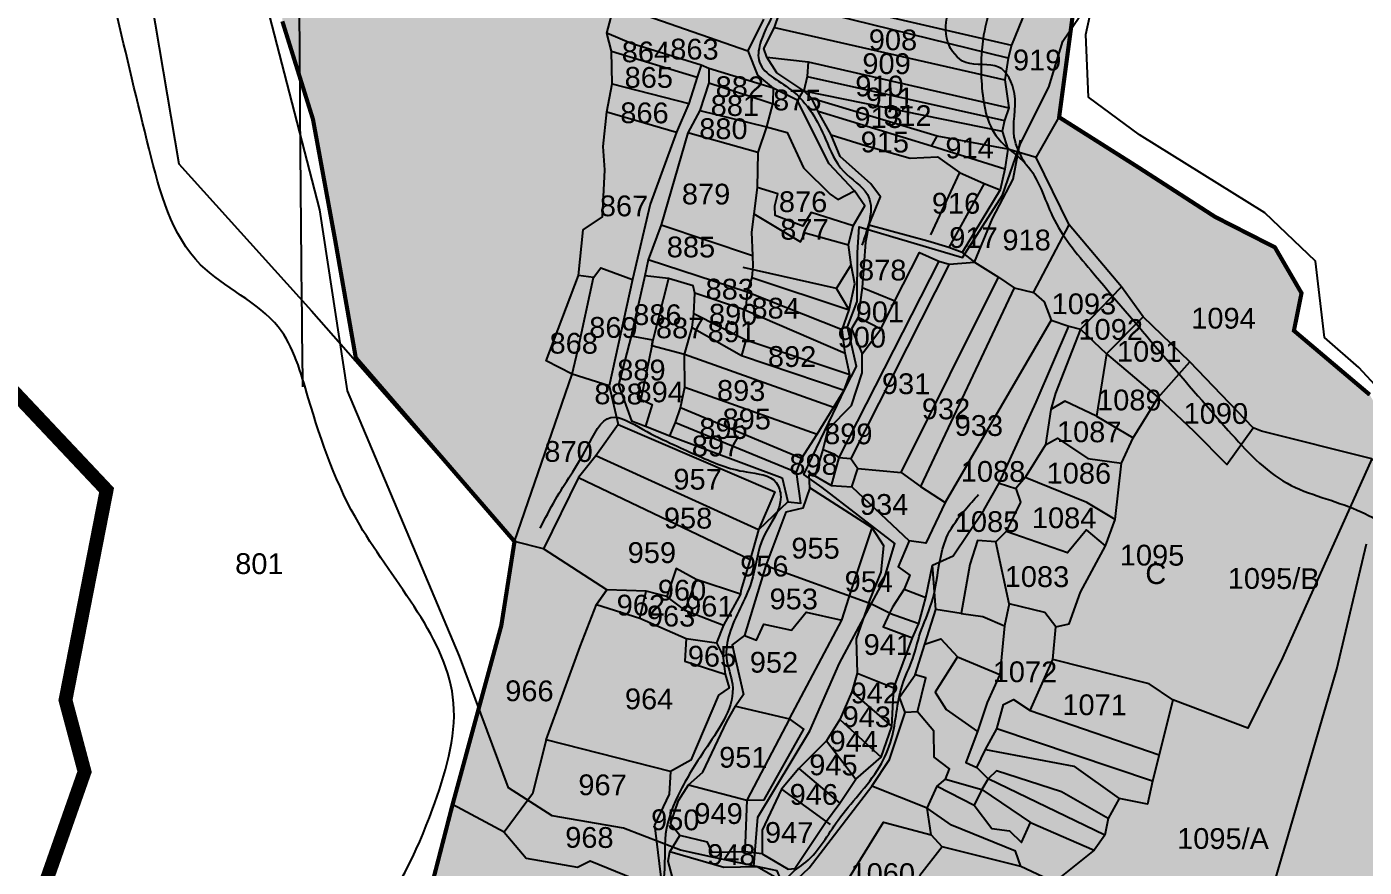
# Model space of a CAD drawing. Header units: inches. Extents: x 177544 to 239871, y 1610424 to 1630335.
# Drawn here: x 180436 to 181402, y 1617728 to 1618335 of the extents above; entities that cross this region are included whole.
import ezdxf
from ezdxf.enums import TextEntityAlignment as Align

# ---------------------------------------------------------------- set-up
doc = ezdxf.new("R2010")
doc.units = ezdxf.units.IN
doc.header["$MEASUREMENT"] = 0
doc.linetypes.add('DASHED2', pattern=[0.375, 0.25, -0.125])
for name, color, linetype in [('HILLS', 3, 'Continuous'), ('PLOT', 7, 'Continuous'), ('PLOT NO', 7, 'Continuous'), ('PLOTS NO', 7, 'Continuous'), ('ROAD', 1, 'Continuous'), ('STREAM', 4, 'Continuous'), ('VILLAGE BOUNDRY', 5, 'Continuous'), ('wua1', 3, 'Continuous')]:
    doc.layers.add(name, color=color, linetype=linetype)
doc.styles.get("Standard").update_dxf_attribs({"font": 'arial.ttf'})

msp = doc.modelspace()

# ---------------------------------------------------------------- hatches: boundary and pattern name
at = {"layer": 'PLOTS NO', "true_color": 0xcd6928}
h = msp.add_hatch(dxfattribs=at)
h.set_pattern_fill('ANSI31', color=32)
h.set_pattern_definition([(45, (0, 0), (-0.088388347648, 0.088388347648), [])])
h.paths.add_polyline_path([(180567.15, 1616489.69), (180543.44, 1616499.21), (180501.19, 1616529.76), (180454.1, 1616552.67), (180400.48, 1616591.37), (180293.39, 1616654.91), (180149, 1616707), (180137.36, 1616784.44), (180286.25, 1616896.87), (180299.64, 1616942.34), (180306.28, 1616950.24), (180425.91, 1617049.25), (180471.14, 1617092.89), (180451.17, 1617105.97), (180441.19, 1617140.66), (180484.66, 1617214.86), (180490.68, 1617222.67), (180492.98, 1617229.06), (180494.05, 1617238.54), (180498.23, 1617249.74), (180498.93, 1617268.51), (180505.21, 1617289.11), (180507.74, 1617303.54), (180502.3, 1617331.57), (180539.44, 1617379.07), (180578.97, 1617445.91), (180609.92, 1617492.4), (180620.9, 1617500.4), (180630.04, 1617515.22), (180639.16, 1617522.81), (180642.92, 1617531.77), (180651.45, 1617547.2), (180657.89, 1617557.7), (180671.24, 1617591.47), (180649.8, 1617600.22), (180656.21, 1617627.52), (180679.26, 1617632.36), (180696.15, 1617691.66), (180728.66, 1617716.14), (180743.36, 1617773.11), (180778.54, 1617902.16), (180788.07, 1617962.91), (180673.42, 1618095.47), (180658.39, 1618181.18), (180642.47, 1618267.76), (180620.37, 1618338.45), (180615.07, 1618435.63), (180607.99, 1618618.53), (180599.16, 1618818.83), (180572.63, 1618946.94), (180506.32, 1619055.62), (180509.52, 1619136.65), (180782.78, 1618988.89), (180809.06, 1618937.1), (180890.94, 1618835.15), (180997.39, 1618768.92), (181053.22, 1618724.08), (181115.45, 1618663.01), (181124.8, 1618645.94), (181179.42, 1618625.64), (181211.39, 1618604.15), (181228.03, 1618540.24), (181223.52, 1618467.1), (181200.48, 1618375.37), (181192.99, 1618355.23), (181181.51, 1618269.22), (181238.29, 1618233.31), (181294.18, 1618197.26), (181337.36, 1618175.27), (181356.6, 1618142.25), (181351.13, 1618115.1), (181405.83, 1618068.9), (181430.38, 1618025.98), (181489.11, 1617963.88), (181501.38, 1617940.36), (181579, 1617875.4), (181586.45, 1617884.43), (181738.4, 1617825.57), (181737.09, 1617807.87), (181759.37, 1617812.72), (181888.92, 1617750.85), (181897.58, 1617751.22), (181904.97, 1617743.37), (181885.07, 1617714.63), (181880.27, 1617700.29), (181866.73, 1617658.76), (181848.15, 1617604.41), (181838.82, 1617584.25), (181806.73, 1617512.73), (181762.78, 1617534.09), (181730.08, 1617547.1), (181713.24, 1617546.52), (181689.87, 1617519.29), (181671.33, 1617492.32), (181664.32, 1617465.31), (181661.25, 1617452.68), (181659.65, 1617443.94), (181654.43, 1617428.25), (181642.45, 1617381.96), (181631.85, 1617388.46), (181588.48, 1617381.51), (181561.67, 1617373.82), (181538.23, 1617370.42), (181515.39, 1617365.9), (181504.48, 1617364.46), (181499.88, 1617358.57), (181487.49, 1617356.06), (181473.09, 1617355.85), (181455.06, 1617358.07), (181448.2, 1617357.3), (181439.18, 1617356.79), (181427.86, 1617354.02), (181414.25, 1617350.44), (181405.5, 1617350.61), (181394.45, 1617346.75), (181387.71, 1617345.03), (181375.89, 1617343.49), (181363.99, 1617340.94), (181346.19, 1617338.44), (181339.1, 1617335.04), (181330.12, 1617340.44), (181313.62, 1617344.14), (181301.87, 1617352.76), (181293.75, 1617359.86), (181283.45, 1617356.05), (181275.07, 1617352.01), (181254.05, 1617349.74), (181239.47, 1617348.73), (181216.71, 1617340.25), (181199.75, 1617333.47), (181193.78, 1617341.84), (181195.59, 1617375.35), (181193.31, 1617390.5), (181197.88, 1617413.59), (181188.48, 1617417.24), (181178.52, 1617430.08), (181151.23, 1617447.26), (181137.63, 1617451.05), (181113.7, 1617457.72), (181085.33, 1617470.26), (181047.28, 1617467.88), (181035.63, 1617459.52), (181020.99, 1617467.72), (181008.16, 1617463.77), (180992.26, 1617450.8), (180974.28, 1617444.51), (180947.46, 1617432.87), (180935.68, 1617422.65), (180919.78, 1617416.27), (180899.1, 1617391.08), (180887.62, 1617387.73), (180868.53, 1617376.6), (180841.75, 1617347.97), (180774.24, 1617318.04), (180754.59, 1617307.93), (180707.84, 1617272.25), (180700.7, 1617270.39), (180697.93, 1617260.33), (180681.9, 1617241.94), (180678.7, 1617229.37), (180667.88, 1617205.78), (180665.19, 1617164.05), (180602.85, 1617121.21), (180594.41, 1617112.64), (180591.46, 1617108.67), (180589.74, 1617100.29), (180586.98, 1617091.7), (180587.15, 1617082.68), (180599.03, 1617051.51), (180603.96, 1617041.17), (180613.21, 1617024.7), (180617.49, 1617014.79), (180619.93, 1617009.14), (180624.66, 1616972.92), (180631.63, 1616949.13), (180645.12, 1616923.9), (180643.02, 1616897.4), (180663.45, 1616869.91), (180685.11, 1616850.61), (180702.29, 1616835.31), (180738.16, 1616809.2), (180779.52, 1616771.47), (180761.1, 1616726.61), (180718.62, 1616664.47), (180708.8, 1616645.78), (180676.73, 1616623.44), (180640.86, 1616593.75), (180631.52, 1616570.32), (180617.09, 1616547.49)])

# ---------------------------------------------------------------- linework, layer by layer
at = {"layer": 'HILLS'}
msp.add_lwpolyline([(181923.97, 1617750.46), (181834.28, 1617796), (181690.05, 1617861.6), (181599.74, 1617895.03), (181549.1, 1617918.38), (181527.66, 1617936.65), (181456.68, 1618024.89), (181397.93, 1618088.5), (181373.2, 1618110.09), (181366.81, 1618165.22), (181330, 1618200.08), (181239.62, 1618256.49), (181202.78, 1618283.64), (181200.76, 1618328.83), (181247.39, 1618541.9), (181230.53, 1618601.38), (181199.21, 1618630.16), (181147.46, 1618650.75), (181110.12, 1618692.78), (181027.69, 1618763.65), (180920.29, 1618833.23), (180860.99, 1618897.39)], dxfattribs=at)
at = {"layer": 'PLOT'}
for points in [[(180460.03, 1618941.4), (180452.06, 1618817.47), (180503.01, 1618487.85), (180545.48, 1618235.61), (180641.34, 1618129.39), (180788.07, 1617962.91), (180778.54, 1617902.16), (180743.36, 1617773.11), (180728.66, 1617716.14), (180696.15, 1617691.66), (180679.26, 1617632.36), (180656.21, 1617627.52), (180649.8, 1617600.22), (180671.24, 1617591.47), (180657.89, 1617557.7), (180651.45, 1617547.2), (180642.92, 1617531.77), (180639.16, 1617522.81), (180630.04, 1617515.22), (180620.9, 1617500.4), (180609.92, 1617492.4), (180578.97, 1617445.91), (180539.44, 1617379.07), (180502.3, 1617331.57)], [(180809.06, 1618937.1), (180890.94, 1618835.15), (180997.39, 1618768.92), (181053.22, 1618724.08), (181115.45, 1618663.01), (181124.8, 1618645.94), (181179.42, 1618625.64), (181211.39, 1618604.15), (181228.03, 1618540.24), (181223.52, 1618467.1), (181200.48, 1618375.37), (181192.99, 1618355.23), (181181.51, 1618269.22), (181238.29, 1618233.31), (181294.18, 1618197.26), (181337.36, 1618175.27), (181356.6, 1618142.25), (181351.13, 1618115.1), (181405.83, 1618068.9)], [(180788.07, 1617962.91), (180829.79, 1618083.78), (180810.86, 1618093.33), (180834.28, 1618154.89), (180837.58, 1618187.87), (180851.67, 1618197.29), (180853.21, 1618231.32), (180852.22, 1618248.17), (180854.78, 1618273.08), (180858.73, 1618293.42), (180858.12, 1618316.94), (180854.66, 1618329.93), (180860.38, 1618350.59), (180867.5, 1618373.02), (180874.25, 1618392.99), (180875.39, 1618414.75), (180884.27, 1618437.53), (180893.48, 1618456.79), (180897.38, 1618466.25), (180910.39, 1618470.41), (180915.66, 1618470.04), (180452.06, 1618817.47)], [(181156.67, 1618445.61), (181153.69, 1618412.89), (181147.76, 1618395.92), (181145.47, 1618380.89), (181145.47, 1618380.89), (181152.38, 1618364.71), (181155.07, 1618340.75), (181147.06, 1618321.34), (181144.72, 1618311.9), (181142.34, 1618296.1), (181145.18, 1618276.02), (181142.16, 1618266.78), (181140.25, 1618259.18), (181144.39, 1618246.04), (181142.34, 1618231.78), (181138.94, 1618216.78), (181111.56, 1618171.45), (181120.29, 1618164.63), (181137.75, 1618153.85), (181148.98, 1618145.94), (181163.09, 1618142.67), (181188.77, 1618191.53)], [(180986.48, 1618358.42), (181147.06, 1618321.34)], [(180860.38, 1618350.59), (180956.73, 1618317.22)], [(181144.72, 1618311.9), (180989.74, 1618349.96), (180988.04, 1618343.28), (180979.37, 1618343.93)], [(180968.03, 1618340.01), (180956.73, 1618317.22), (180963.64, 1618299.65), (180974.96, 1618290.29), (180974.77, 1618279.53), (180970.19, 1618262.24), (180963.85, 1618243.86), (180963.46, 1618218.41), (180960.91, 1618199.51), (180959.25, 1618186.33), (180959.91, 1618169.31), (180960.17, 1618161.75), (180959.56, 1618153.46), (180956.17, 1618143), (180954.95, 1618129.92), (180918.31, 1618142.14), (180917.03, 1618147.38), (180899.29, 1618152.69), (180882.27, 1618154.79), (180872.4, 1618111.2), (180863.19, 1618075.97), (180872.58, 1618050.08), (180882.66, 1618046.24), (180900.17, 1618039.16), (180981.36, 1618008.97), (180985.53, 1617991.57), (180964.41, 1617971.28), (180958.33, 1617949.84), (180951.65, 1617927.59), (180951.35, 1617924.82), (180938.98, 1617902.52), (180934.1, 1617889.83), (180938.45, 1617880.47), (180940.3, 1617867.09), (180943.18, 1617857.29), (180935.42, 1617851.92), (180915.34, 1617804.92), (180900.69, 1617796.95), (180810.95, 1617819.79), (180835.49, 1617887.05), (180847.3, 1617917.37), (180854.83, 1617928.09), (180809.08, 1617957.61), (180788.07, 1617962.91)], [(181111.56, 1618171.45), (181101.71, 1618175.06), (181086.63, 1618179.79), (181044.05, 1618191.18), (181052.55, 1618211.84), (181045.38, 1618221.19), (181023.23, 1618240.93), (181016.88, 1618256.54), (181007.33, 1618273.24), (181002.88, 1618282.65), (180997.13, 1618288.23), (180977.48, 1618301.23), (180970.26, 1618312.57), (180968.15, 1618318.77), (180975.91, 1618333.9), (180979.37, 1618343.93)], [(180974.96, 1618290.29), (180928.5, 1618304.31), (180922.94, 1618306.7), (180872.33, 1618322.49), (180854.66, 1618329.93)], [(180975.91, 1618333.9), (181142.34, 1618296.1)], [(180858.12, 1618316.94), (180919.98, 1618298.23)], [(180970.26, 1618312.57), (181000.29, 1618309.21), (181145.18, 1618276.02)], [(181000.29, 1618309.21), (180999.57, 1618298.51), (180997.13, 1618288.23)], [(180922.94, 1618306.7), (180919.98, 1618298.23), (180913.92, 1618279.19), (180905.06, 1618258.44), (180886.01, 1618206.55), (180873.32, 1618152.1), (180856.53, 1618075.2), (180862.88, 1618047.37), (180846.76, 1618024.65), (180834.23, 1618009.13), (180809.08, 1617957.61)], [(180928.5, 1618304.31), (180928.49, 1618294.14), (180921.95, 1618274.14), (180913.2, 1618257.94), (180894, 1618191.62), (180884.55, 1618166.3), (180882.27, 1618154.79)], [(180858.73, 1618293.42), (180913.92, 1618279.19)], [(180928.49, 1618294.14), (180979.43, 1618277.36)], [(180985.53, 1617991.57), (180994.92, 1617990.52), (180991.82, 1618012.86), (180995.48, 1618022.93), (181006.68, 1618040.29), (181018.42, 1618059.7), (181026.14, 1618072.08), (181030.42, 1618083.27), (181026.85, 1618098.81), (181024.85, 1618115.63), (181029.74, 1618130.09), (181033.82, 1618149.02), (181031.26, 1618162.68), (181029.38, 1618177.16), (181032.75, 1618190.8), (181041.09, 1618205.19), (181033.68, 1618215.97), (181015.41, 1618235.62), (180992.35, 1618281.63), (180974.96, 1618290.29)], [(180999.57, 1618298.51), (181142.16, 1618266.78)], [(180997.13, 1618288.23), (181140.25, 1618259.18)], [(181164.94, 1618240.15), (181144.39, 1618246.04), (181093.47, 1618255.56), (181002.88, 1618282.65)], [(180854.78, 1618273.08), (180905.06, 1618258.44)], [(180921.95, 1618274.14), (180970.19, 1618262.24), (180985.07, 1618258.17), (180996.75, 1618232.56), (181016.2, 1618213.64), (181021.57, 1618209.92), (181033.68, 1618215.97)], [(181142.34, 1618231.78), (181089.42, 1618248.21), (181007.33, 1618273.24)], [(181419.88, 1618013.7), (181407.4, 1618022.65), (181327.74, 1618042.54), (181321.7, 1618045.04), (181275.92, 1618092.53), (181242.13, 1618125.02), (181226.53, 1618146.81), (181188.77, 1618191.53), (181164.94, 1618240.15), (181181.51, 1618269.22)], [(180963.85, 1618243.86), (180913.2, 1618257.94)], [(181016.88, 1618256.54), (181042.27, 1618248.52), (181073.88, 1618239.64), (181093.74, 1618240.57), (181109.52, 1618229.41), (181127.33, 1618221.26), (181138.94, 1618216.78)], [(181089.42, 1618248.21), (181093.47, 1618255.56)], [(181120.29, 1618164.63), (181133.29, 1618196.01), (181148.22, 1618224.54), (181153.72, 1618252.78)], [(181109.52, 1618229.41), (181088.47, 1618184.42)], [(181032.75, 1618190.8), (181002.35, 1618200.5), (180996.39, 1618190.66), (180976.28, 1618198.37), (180976.18, 1618205.21), (180978.32, 1618214.01), (180963.46, 1618218.41)], [(181127.33, 1618221.26), (181101.71, 1618175.06)], [(180960.91, 1618199.51), (180994.66, 1618179.34), (180994.66, 1618179.34), (180997.95, 1618185.79), (181029.38, 1618177.16)], [(180894, 1618191.62), (180959.91, 1618169.31)], [(181044.05, 1618191.18), (181041.74, 1618179.04), (181039.33, 1618146.2), (181036.27, 1618124.54), (181031.44, 1618116.35), (181039.15, 1618098.41)], [(181024.85, 1618115.63), (180956.17, 1618143), (180884.55, 1618166.3)], [(181001.4, 1618001.62), (181000.88, 1618011.06), (181005.21, 1618010.13), (181011, 1618029.27), (181014.71, 1618044.09), (181031.45, 1618061.13), (181039.32, 1618084.72), (181039.15, 1618098.41), (181052.69, 1618116.15), (181062.82, 1618136.65), (181080.54, 1618171.48), (181094.68, 1618165.26), (181101.98, 1618163.18), (181120.29, 1618164.63)], [(181094.68, 1618165.26), (181022.35, 1618023.64)], [(180856.53, 1618075.2), (180829.79, 1618083.78), (180833.93, 1618100.93), (180845.06, 1618153.39), (180850.43, 1618160.49), (180873.32, 1618152.1)], [(180845.06, 1618153.39), (180834.28, 1618154.89)], [(181020.76, 1618145.53), (180953.35, 1618160.78)], [(181029.74, 1618130.09), (181020.76, 1618145.53), (181031.26, 1618162.68)], [(181101.98, 1618163.18), (181031.13, 1618022.89)], [(181067.37, 1618012.67), (181137.75, 1618153.85)], [(180899.29, 1618152.69), (180887.89, 1618108.33), (180887.16, 1618104.23), (180879.22, 1618065.43), (180887.41, 1618061.72), (180882.66, 1618046.24)], [(180959.56, 1618153.46), (181029.74, 1618130.09)], [(181039.33, 1618146.2), (181062.82, 1618136.65)], [(181148.98, 1618145.94), (181081.29, 1618002.55)], [(181163.09, 1618142.67), (181170.75, 1618135.82), (181175.7, 1618122.77), (181188.55, 1618118.43), (181196.94, 1618116.25), (181226.53, 1618146.81)], [(180900.17, 1618039.16), (180904.49, 1618048.92), (180908.08, 1618059.51), (180911.11, 1618074.35), (180910.78, 1618097.84), (180916.39, 1618117.43), (180917.56, 1618127.19), (180918.31, 1618142.14)], [(181030.42, 1618083.27), (180955.28, 1618108.34), (180917.56, 1618127.19)], [(180954.95, 1618129.92), (181026.85, 1618098.81)], [(181242.13, 1618125.02), (181215.84, 1618098.42), (181208.41, 1618053.48), (181234.92, 1618037.81)], [(180916.39, 1618117.43), (180952.03, 1618097.11), (181026.14, 1618072.08)], [(180966.91, 1617737.32), (180985.73, 1617726.37), (180990.67, 1617726.78), (181012.73, 1617759.91), (181023.09, 1617774.08), (181034.63, 1617791.3), (181052.86, 1617807.09), (181060.64, 1617829.25), (181062.21, 1617857.17), (181075.58, 1617893.45), (181080.12, 1617903.59), (181085.28, 1617922.42), (181090.02, 1617945.76), (181105, 1617952.51), (181127.07, 1617985.44), (181138.18, 1618005.13), (181164.91, 1618063.59), (181188.55, 1618118.43)], [(181052.69, 1618116.15), (181036.27, 1618124.54)], [(181196.94, 1618116.25), (181178.79, 1618070.08), (181175.6, 1618058.3), (181171.61, 1618032.77), (181156.87, 1618009.08), (181150.11, 1618001.04), (181153.52, 1617991.23), (181143.27, 1617970.21), (181135.76, 1617962.77), (181122.61, 1617963.57), (181117.01, 1617946.27), (181110.76, 1617910.8), (181092.53, 1617913.91)], [(181175.7, 1618122.77), (181099.1, 1617990.97)], [(181196.94, 1618116.25), (181215.84, 1618098.42), (181253.06, 1618066.85), (181278.73, 1618042.59), (181302.58, 1618018.39), (181321.7, 1618045.04)], [(181018.42, 1618059.7), (180910.78, 1618097.84), (180887.16, 1618104.23), (180887.89, 1618108.33), (180872.4, 1618111.2)], [(180955.28, 1618108.34), (180952.03, 1618097.11)], [(181179.19, 1617901.3), (181188.77, 1617903.39), (181196.89, 1617926.36), (181215.12, 1617959.69), (181222.07, 1617978.66), (181226.59, 1618019.38), (181234.92, 1618037.81), (181253.06, 1618066.85), (181275.92, 1618092.53)], [(180911.11, 1618074.35), (181006.68, 1618040.29)], [(180995.48, 1618022.93), (180908.08, 1618059.51)], [(181208.41, 1618053.48), (181185.55, 1618064.33), (181175.6, 1618058.3)], [(180904.49, 1618048.92), (180991.82, 1618012.86)], [(180862.88, 1618047.37), (180976.19, 1617998.86), (180964.41, 1617971.28), (180846.76, 1618024.65)], [(181011, 1618029.27), (181018.76, 1618026.1), (181022.35, 1618023.64), (181031.13, 1618022.89), (181035.99, 1618015.53), (181067.37, 1618012.67), (181081.29, 1618002.55), (181099.1, 1617990.97), (181085.26, 1617961.67), (181073.06, 1617963.33), (181065.15, 1617944.5), (181073.65, 1617938.48), (181069.46, 1617928.37), (181061.12, 1617915.52), (181059.03, 1617911.16), (181044.09, 1617918.58), (181034.78, 1617892.69), (181035.69, 1617867.89), (181031.86, 1617854.38), (181023.07, 1617834.4), (181013.56, 1617818.99), (180993.59, 1617798.91), (180980.9, 1617784.16), (180966.98, 1617754.58), (180966.91, 1617737.32), (180954.57, 1617738.82), (180930.91, 1617738.34), (180927.6, 1617745.89), (180907.48, 1617750.66)], [(181171.61, 1618032.77), (181180.4, 1618037.57), (181202.33, 1618022.84), (181226.59, 1618019.38)], [(181022.35, 1618023.64), (181016.82, 1618003.43), (181031.71, 1618002.36), (181035.99, 1618015.53)], [(181407.4, 1618022.65), (181342.86, 1617878.96), (181317.72, 1617828.02), (181263.64, 1617848.58), (181253.76, 1617808.85), (181249.06, 1617789.9), (181245.29, 1617773.27), (181224.79, 1617777.44), (181216.89, 1617762.96), (181214.51, 1617750.77), (181206.91, 1617740.05), (181178.03, 1617717.02)], [(180834.23, 1618009.13), (180958.33, 1617949.84)], [(181016.82, 1618003.43), (181005.21, 1618010.13)], [(181222.07, 1617978.66), (181201.5, 1617990.96), (181156.87, 1618009.08)], [(180979.31, 1617718.93), (180963.49, 1617728.01), (180939.34, 1617727.62), (180900.36, 1617738.75), (180907.48, 1617750.66), (180900.69, 1617758.97), (180906.61, 1617776.01), (180913.73, 1617787.19), (180924.23, 1617796.34), (180941.45, 1617832.83), (180947.83, 1617844.01), (180986.82, 1617834.84), (181024.43, 1617906.09), (181031.59, 1617927.9), (181046.4, 1617972.68), (181001.4, 1618001.62), (180996.46, 1617987.02), (180984.01, 1617984.15), (180969.71, 1617945.46), (180954.14, 1617895.07), (180945.33, 1617888.28), (180953.49, 1617852.55), (180947.83, 1617844.01)], [(181031.71, 1618002.36), (181073.06, 1617963.33)], [(181138.18, 1618005.13), (181150.11, 1618001.04)], [(180969.71, 1617945.46), (181044.09, 1617918.58), (181052.96, 1617940.75), (181054.77, 1617959.78), (181046.4, 1617972.68)], [(181215.12, 1617959.69), (181201.19, 1617971.28), (181187.61, 1617954.62), (181143.27, 1617970.21)], [(181110.76, 1617910.8), (181126.51, 1617908.79), (181142.09, 1617901.98), (181138.66, 1617866.82), (181129.57, 1617846.76), (181122.58, 1617825.79), (181114.08, 1617803.37), (181122.02, 1617799.74), (181128.23, 1617812.61), (181136.4, 1617827.73), (181141.43, 1617845.2), (181148.5, 1617848.92), (181160.48, 1617840.78), (181176.84, 1617877.61), (181179.19, 1617901.3), (181171.27, 1617911.63), (181145.33, 1617917.88), (181135.76, 1617962.77)], [(181405.43, 1617540.65), (181401.02, 1617542.87), (181397.46, 1617544.92), (181390.67, 1617547.16), (181383.54, 1617550.42), (181374.89, 1617554.53), (181364.36, 1617557.29), (181355.02, 1617559.36), (181343.14, 1617563.48), (181326.51, 1617570.68), (181313.88, 1617575.2), (181299.8, 1617581.03), (181294.2, 1617584.45), (181304.78, 1617594.42), (181331.82, 1617698.62), (181382.11, 1617870.73), (181403.56, 1617961.19)], [(180951.35, 1617924.82), (180919.37, 1617935.34), (180904.85, 1617943.51), (180898, 1617923.25), (180883.12, 1617927.03), (180854.83, 1617928.09), (180847.3, 1617917.37), (180878.64, 1617907.43), (180912.09, 1617892.76), (180934.1, 1617889.83)], [(180988.42, 1617715.38), (181000.88, 1617727.26), (181046.1, 1617786.19), (181059.06, 1617805.56), (181070.2, 1617839.44), (181066.27, 1617850.45), (181077.57, 1617866.55), (181084.46, 1617888.67), (181092.53, 1617913.91), (181090.02, 1617945.76)], [(180919.37, 1617935.34), (180911.16, 1617913.39), (180898, 1617923.25)], [(180878.64, 1617907.43), (180883.12, 1617927.03)], [(181069.46, 1617928.37), (181085.28, 1617922.42)], [(180911.16, 1617913.39), (180938.98, 1617902.52)], [(181145.33, 1617917.88), (181142.09, 1617901.98)], [(180954.14, 1617895.07), (180962.83, 1617891.55), (180968.14, 1617903.25), (180988.29, 1617898.81), (180998.72, 1617911.85), (181024.43, 1617906.09)], [(181059.03, 1617911.16), (181054.39, 1617901.17), (181075.58, 1617893.45)], [(181059.03, 1617911.16), (181080.12, 1617903.59)], [(180912.09, 1617892.76), (180911.01, 1617876.53), (180940.3, 1617867.09)], [(181084.46, 1617888.67), (181096.09, 1617892.52), (181108.17, 1617879.62), (181138.66, 1617866.82)], [(181108.17, 1617879.62), (181092.06, 1617854.23), (181100.01, 1617841.59), (181122.58, 1617825.79)], [(181263.64, 1617848.58), (181246.54, 1617860.13), (181176.84, 1617877.61)], [(181035.69, 1617867.89), (181062.21, 1617857.17)], [(181079.25, 1617839.94), (181085.27, 1617864.45), (181077.57, 1617866.55)], [(181031.86, 1617854.38), (181060.64, 1617829.25)], [(180986.82, 1617834.84), (180955.96, 1617776.04), (180968.45, 1617776.37), (180997.05, 1617827.31), (180986.82, 1617834.84)], [(181086.27, 1617770.41), (181093.4, 1617786.33), (181099.35, 1617791.32), (181102.34, 1617798.83), (181091.2, 1617807.3), (181091.05, 1617825.99), (181079.25, 1617839.94), (181070.2, 1617839.44)], [(181160.48, 1617840.78), (181253.76, 1617808.85)], [(181023.07, 1617834.4), (181052.86, 1617807.09)], [(181249.06, 1617789.9), (181136.4, 1617827.73)], [(180810.95, 1617819.79), (180801.17, 1617780.83), (180780.62, 1617752.92), (180743.36, 1617773.11)], [(181013.56, 1617818.99), (181034.63, 1617791.3)], [(181128.23, 1617812.61), (181192.23, 1617800.74), (181224.79, 1617777.44)], [(180900.69, 1617796.95), (180899.91, 1617780.42), (180889.15, 1617757.99), (180895.04, 1617710.65), (180887.88, 1617699.59), (180878.94, 1617681.44), (180867.89, 1617660.61), (180860.95, 1617630.69), (180858, 1617617.27), (180861.26, 1617581.58), (180859.16, 1617567.08), (180838.87, 1617516.94), (180820.35, 1617522.96), (180803.86, 1617528.47), (180767.58, 1617545.17), (180724.36, 1617557.42)], [(180993.59, 1617798.91), (181023.09, 1617774.08)], [(181216.89, 1617762.96), (181183.22, 1617782.24), (181136.33, 1617797.31), (181130.35, 1617791.61), (181122.02, 1617799.74)], [(180913.73, 1617787.19), (180955.96, 1617776.04)], [(181099.35, 1617791.32), (181125.74, 1617783.85), (181160.92, 1617759.91)], [(181214.51, 1617750.77), (181130.35, 1617791.61), (181125.74, 1617783.85), (181120.2, 1617772.43)], [(180980.9, 1617784.16), (181016.17, 1617758.69)], [(181178.03, 1617717.02), (181153.83, 1617728.21), (181097.03, 1617742.53), (181089.08, 1617751.22), (181086.27, 1617770.41), (181046.1, 1617786.19)], [(181093.4, 1617786.33), (181120.2, 1617772.43), (181132.96, 1617755.67), (181145.55, 1617754.02), (181154.22, 1617745.52), (181160.92, 1617759.91), (181206.91, 1617740.05)], [(180955.96, 1617776.04), (180954.57, 1617738.82)], [(181153.83, 1617728.21), (181150.07, 1617739.36), (181103.65, 1617758.08), (181086.27, 1617770.41)], [(181027.68, 1617679.33), (181031.14, 1617688.88), (181037.32, 1617694.55), (181024.83, 1617708.41), (181028.06, 1617717.52), (181054.69, 1617760.24), (181089.08, 1617751.22), (181097.03, 1617742.53), (181080.98, 1617721.86), (181077.52, 1617709.8), (181057.14, 1617689.15), (181045.97, 1617691.92), (181045.48, 1617682.45), (181043.24, 1617692.39), (181045.97, 1617691.92), (181037.32, 1617694.55)], [(180780.62, 1617752.92), (180796.44, 1617734.33), (180833.51, 1617727.75), (180842.61, 1617732.25), (180873.98, 1617719.64), (180887.88, 1617699.59)], [(180936.05, 1617704.66), (180905.27, 1617708.51), (180899.05, 1617732.04), (180900.36, 1617738.75)]]:
    msp.add_lwpolyline(points, dxfattribs=at)
at = {"layer": 'ROAD'}
for points in [[(181086.79, 1617323.44), (181071.37, 1617350.97), (181046.65, 1617391.35), (180995.42, 1617428.52), (180975.37, 1617453.77), (180969.64, 1617517.36), (180962.25, 1617561.67), (180950.97, 1617576.19), (180956.58, 1617637.53), (180983.04, 1617712.49), (180977.74, 1617725.06), (180932.12, 1617734.68), (180907.89, 1617740.13), (180866.69, 1617756.03), (180815.39, 1617764.73), (180783.67, 1617785), (180748.38, 1617880.06), (180667.52, 1618071.66), (180647.38, 1618202.28), (180611.17, 1618342.85), (180599.59, 1618612.67), (180595.47, 1618794.96), (180568.65, 1618935.94)], [(180961.03, 1617728.18), (180963.89, 1617763.83), (181001.39, 1617826.09), (181022.95, 1617875.08), (181054.61, 1617934.26), (181062.87, 1617961.36), (181010.27, 1618001.88), (180997.12, 1618011.24), (181027.24, 1618073.81), (181035.06, 1618089.28), (181028.58, 1618117.99), (181035.64, 1618136.18), (181035.78, 1618171.46), (181037.02, 1618190.06), (181111.81, 1618168.05), (181140.7, 1618212.89), (181153.57, 1618250.25), (181174.07, 1618290.96), (181184.21, 1618324.11), (181214.91, 1618369.72), (181247.11, 1618491.37), (181287.46, 1618601.82), (181368.63, 1618740.53), (181493.63, 1618861.3)]]:
    msp.add_lwpolyline(points, dxfattribs=at)
at = {"layer": 'STREAM'}
for points in [[(180507.41, 1619093.91), (180535.45, 1619079.09), (180570.11, 1619063.93), (180597.99, 1619051.43), (180652.5, 1619027.17), (180689.28, 1619006.54), (180729.52, 1618982.76), (180787.03, 1618938.68), (180810.55, 1618898.87), (180866.14, 1618841.19), (180898.17, 1618814.44), (180950.84, 1618770.91), (180995.32, 1618740.22), (181022.04, 1618718.63), (181049.35, 1618703.81), (181075.38, 1618680.53), (181099.83, 1618661.52), (181115.95, 1618625.76), (181121.7, 1618596.43), (181124.84, 1618581.23), (181127.44, 1618548.47), (181136.23, 1618507.96), (181138.23, 1618474.29), (181136.36, 1618433.4), (181137.4, 1618375.25), (181126.98, 1618328.43), (181125.56, 1618293.07), (181137.37, 1618253.99), (181157.77, 1618235.16), (181176.8, 1618197.59), (181204.36, 1618158.71), (181254.07, 1618100.34), (181303.73, 1618043.05), (181346.22, 1618004.96), (181396.89, 1617985.58), (181437.3, 1617960.71), (181524.13, 1617886.76), (181568.31, 1617844.83), (181610.41, 1617816.11), (181657.57, 1617774.17), (181698.36, 1617714.06), (181716.15, 1617684.59), (181731.76, 1617643.62), (181717.05, 1617592.13), (181713.05, 1617552.1), (181694.34, 1617513.96), (181678.45, 1617492.69), (181668.76, 1617466.45), (181662.27, 1617441.45), (181657.3, 1617418.8), (181650.34, 1617403.1), (181645.92, 1617391.36), (181644.03, 1617380.62)], [(180635.21, 1618074.52), (180633.69, 1618217.28), (180632.28, 1618395.23), (180627.82, 1618589.44), (180612.75, 1618773.88), (180590.23, 1618919.88), (180587.34, 1618984.97), (180586.89, 1619010.06), (180582.04, 1619039.87), (180582.11, 1619057.24)], [(180336.73, 1616632.42), (180359.06, 1616685.6), (180399.15, 1616730.6), (180456.77, 1616777.57), (180511.15, 1616831.47), (180531.02, 1616909.74), (180531.26, 1616969.55), (180504.91, 1617021.98), (180472.94, 1617070.53), (180429.16, 1617120.76), (180443.22, 1617173.6), (180486.24, 1617269.28), (180484.5, 1617322.01), (180544.2, 1617425.9), (180603.25, 1617509.31), (180645.8, 1617561.86), (180638.21, 1617618.51), (180680.81, 1617682.77), (180728.79, 1617769.53), (180744.08, 1617846.26), (180676.23, 1617974.91), (180639.1, 1618066.67), (180617.42, 1618117.76), (180561.35, 1618162.75), (180524.18, 1618246.17), (180478.04, 1618446.66), (180442.6, 1618703.12), (180441.91, 1618790.57), (180435.87, 1618841.6), (180440.51, 1618959.2)], [(181156.86, 1618235.93), (181149.12, 1618254.76), (181149.25, 1618286.29), (181137.75, 1618305.43), (181114.02, 1618308.71), (181101.06, 1618323.51), (181108.48, 1618370.15), (181109.49, 1618405.44), (181110.76, 1618433.78), (181096.42, 1618467.39), (181093.03, 1618487.37), (181101.21, 1618505.19), (181088.86, 1618528.38), (181074.77, 1618551.29), (181072.26, 1618576.75), (181064.55, 1618602.24), (181049.3, 1618633.44), (181034.58, 1618645.93), (181031.46, 1618661.28), (181044.55, 1618677.71), (181060.26, 1618695.58)], [(181060.25, 1618612.24), (181049.1, 1618608.82), (181026.68, 1618614.93), (181012.98, 1618612.98), (181006.17, 1618599.33), (181005.2, 1618586.38), (181003.68, 1618571.62), (181009, 1618534.28), (181011.65, 1618512.93), (181016.14, 1618493.94), (181021.32, 1618466.2), (181013.8, 1618437.3), (180997.02, 1618402.65), (180987.57, 1618375.56), (180976.65, 1618347.02), (180966.04, 1618324.02), (180964.53, 1618310.67), (180987.8, 1618288.99), (181012.77, 1618253.3), (181025.81, 1618230.2), (181042.97, 1618213.5), (181039.02, 1618176.77)], [(180806.7, 1617972.42), (180817.63, 1617993.18), (180840.36, 1618030.58), (180857.75, 1618052.48), (180880.58, 1618043.89), (180903.4, 1618032.67), (180921.55, 1618024.39), (180955.51, 1618013.13), (180977.17, 1618005.42), (180980.36, 1617995.16), (180968.22, 1617966.79), (180958.99, 1617933.29), (180943.3, 1617896.15), (180941.18, 1617878.88), (180945.5, 1617859.82), (180927.13, 1617814.63), (180907.94, 1617783.07), (180897.26, 1617751.77), (180895.67, 1617718.97), (180885.86, 1617688.37), (180875.17, 1617654.72), (180865.35, 1617620.49), (180864.94, 1617591.2), (180869.52, 1617564.35), (180870.05, 1617550.87), (180860.58, 1617528.94), (180854.36, 1617514.61), (180850.47, 1617495), (180846.01, 1617472.89), (180854.12, 1617449.13), (180864.02, 1617431.52), (180869.84, 1617420.36), (180877.07, 1617396.61), (180886.37, 1617375.19)], [(180943.85, 1617425.51), (180940.32, 1617435.01), (180937.85, 1617484.71), (180944.34, 1617546.08), (180952.54, 1617592.91), (180952.11, 1617629.03), (180964.1, 1617657.46), (180977.63, 1617699.82), (180986.03, 1617721.14), (180998.54, 1617731.47), (181021.81, 1617761.63), (181036.81, 1617780.15), (181051.74, 1617800.26), (181060.43, 1617820.39), (181068.01, 1617858.63), (181075.81, 1617878.47), (181081.24, 1617896.72), (181089.34, 1617918.34), (181095.71, 1617950.65), (181101.12, 1617967.83), (181113.66, 1617985.87), (181123.21, 1617996.81)]]:
    msp.add_spline(points, degree=3, dxfattribs=at)
at = {"layer": 'VILLAGE BOUNDRY', "color": 5, "linetype": 'DASHED2', "ltscale": 50}
msp.add_lwpolyline([(180290.98, 1618865.4, 10, 10, 0), (180224.46, 1618839.56, 10, 10, 0), (180290.98, 1618865.4, 10, 10, 0), (180279.17, 1618839.07, 10, 10, 0), (180273.09, 1618791.79, 10, 10, 0), (180305.34, 1618760.17, 10, 10, 0), (180310.69, 1618695.02, 10, 10, 0), (180313.93, 1618537, 10, 10, 0), (180325.22, 1618442.68, 10, 10, 0), (180325.45, 1618391.35, 10, 10, 0), (180336.93, 1618347.74, 10, 10, 0), (180371.7, 1618129.01, 10, 10, 0), (180493.39, 1617999.98, 10, 10, 0), (180463.7, 1617848.38, 10, 10, 0), (180477.49, 1617796.67, 10, 10, 0), (180429.55, 1617660.21, 10, 10, 0), (180215.72, 1617282.55, 10, 10, 0)], format="xyseb", dxfattribs=at)
at = {"layer": 'wua1', "const_width": 3}
for points in [[(180809.06, 1618937.1), (180890.94, 1618835.15), (180997.39, 1618768.92), (181053.22, 1618724.08), (181115.45, 1618663.01), (181124.8, 1618645.94), (181179.42, 1618625.64), (181211.39, 1618604.15), (181228.03, 1618540.24), (181223.52, 1618467.1), (181200.48, 1618375.37), (181192.99, 1618355.23), (181181.51, 1618269.22), (181238.29, 1618233.31), (181294.18, 1618197.26), (181337.36, 1618175.27), (181356.6, 1618142.25), (181351.13, 1618115.1), (181405.83, 1618068.9)], [(180502.3, 1617331.57), (180539.44, 1617379.07), (180578.97, 1617445.91), (180609.92, 1617492.4), (180620.9, 1617500.4), (180630.04, 1617515.22), (180639.16, 1617522.81), (180642.92, 1617531.77), (180651.45, 1617547.2), (180657.89, 1617557.7), (180671.24, 1617591.47), (180649.8, 1617600.22), (180656.21, 1617627.52), (180679.26, 1617632.36), (180696.15, 1617691.66), (180728.66, 1617716.14), (180743.36, 1617773.11), (180778.54, 1617902.16), (180788.07, 1617962.91), (180673.42, 1618095.47), (180658.39, 1618181.18), (180642.47, 1618267.76), (180620.37, 1618338.45)]]:
    msp.add_lwpolyline(points, dxfattribs=at)

# ---------------------------------------------------------------- texts
at = {"layer": 'PLOT NO'}
for s, p in [('908', (181061.48, 1618325.07)), ('864', (180883.02, 1618316.35)), ('863', (180918.08, 1618318.34)), ('919', (181165.64, 1618310.49)), ('909', (181056.85, 1618307.9)), ('865', (180885.08, 1618297.97)), ('882', (180950.82, 1618291.21)), ('910', (181051.73, 1618291.75)), ('875', (180992.35, 1618281.63)), ('911', (181059.28, 1618283.12)), ('866', (180881.98, 1618272.36)), ('881', (180947.28, 1618277.63)), ('913', (181051.13, 1618269)), ('912', (181071.88, 1618270.43)), ('880', (180938.99, 1618260.92)), ('915', (181055.61, 1618251.29)), ('914', (181116.82, 1618247)), ('879', (180926.46, 1618213.75)), ('867', (180867.19, 1618205.18)), ('876', (180996.54, 1618208.18)), ('916', (181107.04, 1618207.1)), ('877', (180997.52, 1618188.28)), ('885', (180915.56, 1618175.53)), ('917', (181119.59, 1618182.28)), ('918', (181158.03, 1618180.61)), ('878', (181053.72, 1618158.88)), ('883', (180943.59, 1618145.07)), ('886', (180891.32, 1618126.64)), ('890', (180946.04, 1618126.93)), ('884', (180976.74, 1618131.35)), ('901', (181052.01, 1618128.72)), ('1093', (181199.41, 1618134.47)), ('869', (180859.53, 1618117.43)), ('887', (180907.73, 1618117.09)), ('1094', (181300.24, 1618124.09)), ('891', (180945.04, 1618114.29)), ('900', (181038.97, 1618110.44)), ('1092', (181218.78, 1618116.02)), ('868', (180830.85, 1618106.01)), ('1091', (181246.56, 1618100.16)), ('892', (180988.62, 1618096.42)), ('889', (180879.76, 1618086.75)), ('888', (180863.24, 1618069.43)), ('894', (180892.98, 1618070.89)), ('893', (180951.82, 1618071.92)), ('931', (181070.96, 1618076.8)), ('1089', (181232.23, 1618065.05)), ('895', (180955.85, 1618051.36)), ('932', (181099.82, 1618058.62)), ('1090', (181294.71, 1618055.35)), ('896', (180939.06, 1618044.47)), ('899', (181029.2, 1618040.63)), ('933', (181123.53, 1618046.65)), ('1087', (181203.24, 1618042.07)), ('897', (180933.63, 1618031.85)), ('870', (180827.11, 1618027.87)), ('898', (181004.12, 1618018.61)), ('1088', (181133.78, 1618013.49)), ('1086', (181195.77, 1618012.19)), ('957', (180920.34, 1618007.84)), ('934', (181055.11, 1617989.63)), ('958', (180913.45, 1617979.76)), ('1085', (181129.43, 1617977.29)), ('1084', (181185.11, 1617979.97)), ('959', (180887.3, 1617954.88)), ('955', (181005.57, 1617958.05)), ('1095', (181248.65, 1617953.03)), ('801', (180603.76, 1617946.88)), ('956', (180968.53, 1617945.18)), ('954', (181044.03, 1617933.95)), ('1083', (181165.5, 1617937.54)), ('960', (180909.07, 1617927.73)), ('962', (180879.33, 1617916.92)), ('961', (180928.82, 1617916.2)), ('953', (180989.78, 1617921.41)), ('963', (180901.18, 1617909.02)), ('941', (181057.77, 1617888.45)), ('965', (180930.74, 1617880.04)), ('952', (180975.53, 1617875.67)), ('1072', (181156.82, 1617868.81)), ('966', (180798.83, 1617855.07)), ('964', (180885.31, 1617849.23)), ('942', (181048.38, 1617853.51)), ('1071', (181207.15, 1617844.99)), ('943', (181042.58, 1617836.36)), ('944', (181033.13, 1617818.7)), ('951', (180953.37, 1617807.05)), ('945', (181018.47, 1617801.58)), ('967', (180851.7, 1617787.19)), ('946', (181004.32, 1617780.3)), ('950', (180904.22, 1617761.96)), ('949', (180935.5, 1617766.52)), ('947', (180986.5, 1617752.78)), ('968', (180842.17, 1617749.23)), ('948', (180944.75, 1617736.82)), ('1060', (181054.12, 1617723.15))]:
    msp.add_text(s, height=15, rotation=359.76838, dxfattribs=at).set_placement(p, align=Align.MIDDLE_CENTER)
for s, p in [('C', (181243.75, 1617932.24)), ('1095/B', (181303.29, 1617928.8)), ('1095/A', (181266.69, 1617741.04))]:
    msp.add_text(s, height=15, rotation=359.76838, dxfattribs=at).set_placement(p)

doc.saveas('drawing.dxf')
